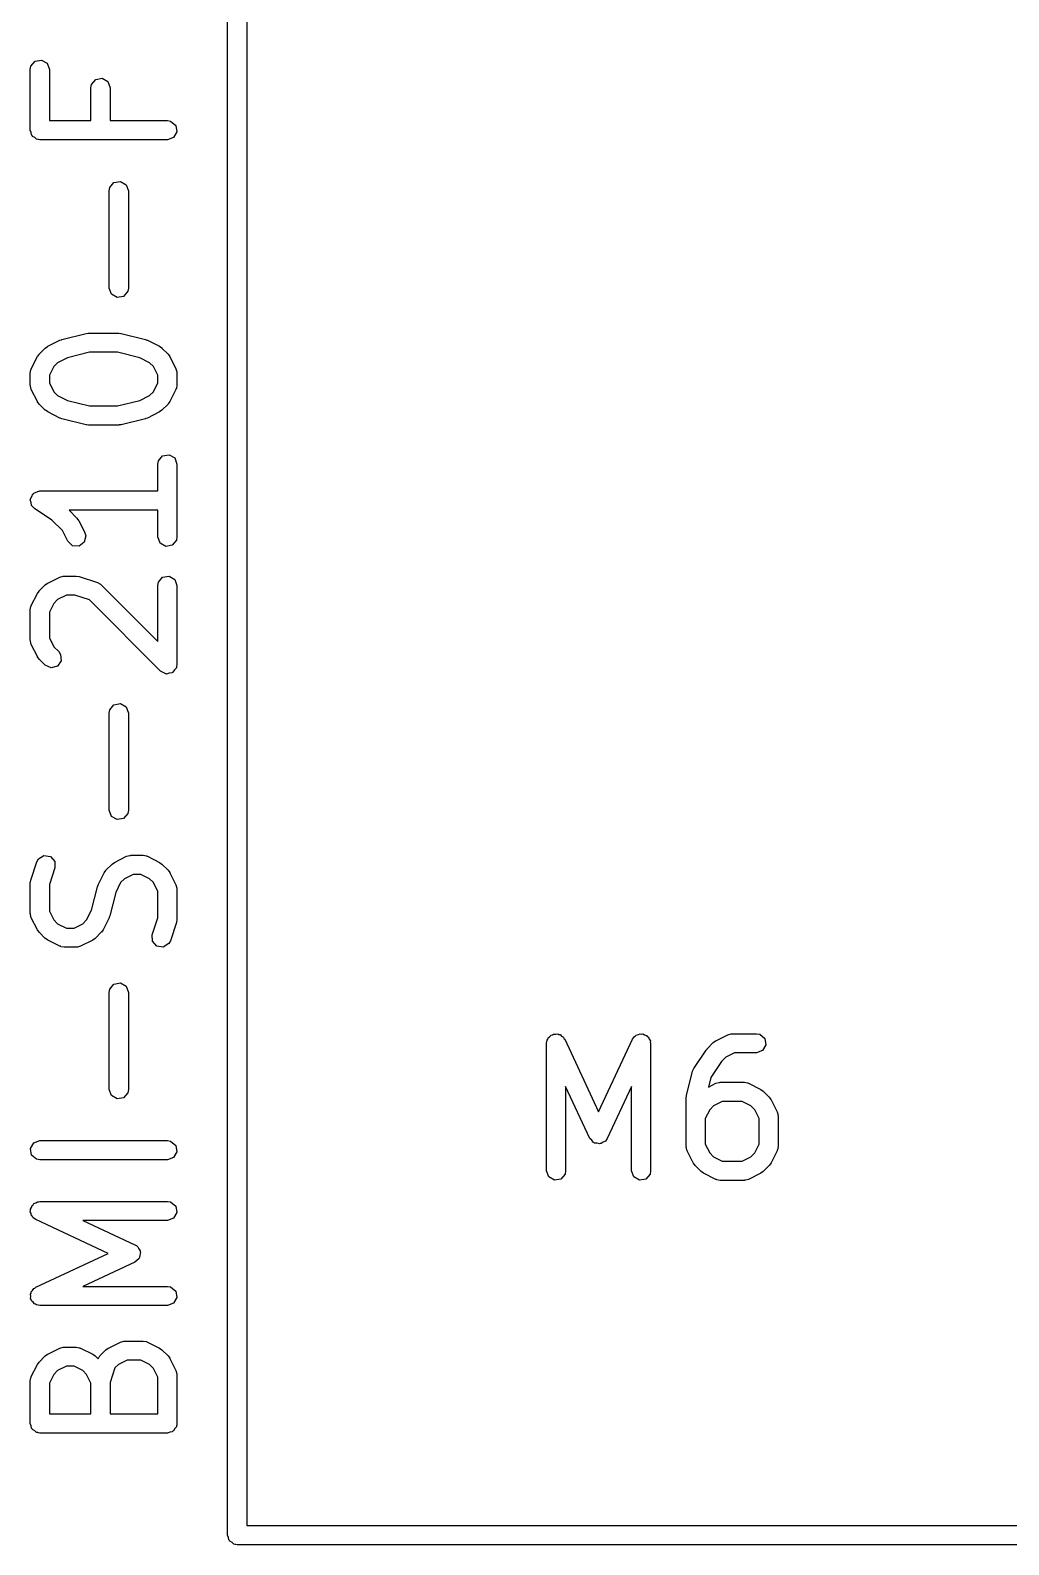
# Model space of a CAD drawing. Extents: x 1.92 to 3.29, y 0.28 to 3.35.
# Drawn here: x 1.9237 to 2.2258, y 0.2779 to 0.7455 of the extents above; entities that cross this region are included whole.
import ezdxf

# ---------------------------------------------------------------- set-up
doc = ezdxf.new("R2010")
doc.units = 0
doc.header["$MEASUREMENT"] = 0
doc.layers.add('BLACK', color=7, linetype='CONTINUOUS')

msp = doc.modelspace()

# ---------------------------------------------------------------- linework, layer by layer
at = {"layer": 'BLACK', "linetype": 'CONTINUOUS'}
for p, q in [((1.98465, 0.280866), (1.98465, 2.01315)), ((1.99055, 2.0102), (1.99055, 0.283819)), ((1.92372, 0.733431), (1.92389, 0.734441)), ((1.92389, 0.734441), (1.92519, 0.735988)), ((1.92519, 0.735988), (1.92718, 0.736339)), ((1.92718, 0.736339), (1.92893, 0.735329)), ((1.92893, 0.735329), (1.92962, 0.733431)), ((1.92372, 0.714683), (1.92372, 0.733431)), ((1.92962, 0.733431), (1.92962, 0.717636)), ((1.94264, 0.728816), (1.94394, 0.730364)), ((1.94394, 0.730364), (1.94593, 0.730714)), ((1.94593, 0.730714), (1.94768, 0.729704)), ((1.94768, 0.729704), (1.94837, 0.727806)), ((1.94246, 0.727806), (1.94264, 0.728816)), ((1.94246, 0.717636), (1.94246, 0.727806)), ((1.94837, 0.727806), (1.94837, 0.717636)), ((1.92962, 0.717636), (1.94246, 0.717636)), ((1.94837, 0.717636), (1.96604, 0.717636)), ((1.96604, 0.717636), (1.96705, 0.717458)), ((1.96705, 0.717458), (1.9686, 0.71616)), ((1.9686, 0.71616), (1.96895, 0.71417)), ((1.92398, 0.713962), (1.92372, 0.714683)), ((1.92411, 0.713207), (1.92398, 0.713962)), ((1.92432, 0.713036), (1.92411, 0.713207)), ((1.92441, 0.712785), (1.92432, 0.713036)), ((1.92507, 0.712402), (1.92441, 0.712785)), ((1.92566, 0.711908), (1.92507, 0.712402)), ((1.92604, 0.711841), (1.92566, 0.711908)), ((1.92616, 0.711775), (1.92604, 0.711841)), ((1.92628, 0.711798), (1.92616, 0.711775)), ((1.92667, 0.71173), (1.92628, 0.711798)), ((1.96604, 0.71173), (1.92667, 0.71173)), ((1.96794, 0.712421), (1.96604, 0.71173)), ((1.96895, 0.71417), (1.96794, 0.712421)), ((1.94809, 0.695935), (1.94827, 0.696945)), ((1.94827, 0.696945), (1.94956, 0.698493)), ((1.94956, 0.698493), (1.95155, 0.698843)), ((1.95155, 0.698843), (1.9533, 0.697833)), ((1.9533, 0.697833), (1.95399, 0.695935)), ((1.94809, 0.665939), (1.94809, 0.695935)), ((1.95399, 0.695935), (1.95399, 0.665939)), ((1.94878, 0.664041), (1.94809, 0.665939)), ((1.95053, 0.663031), (1.94878, 0.664041)), ((1.95382, 0.664929), (1.95252, 0.663382)), ((1.95399, 0.665939), (1.95382, 0.664929)), ((1.95252, 0.663382), (1.95053, 0.663031)), ((1.93334, 0.649978), (1.93345, 0.650056)), ((1.93345, 0.650056), (1.94095, 0.651931)), ((1.94095, 0.651931), (1.94154, 0.651972)), ((1.94154, 0.651972), (1.94167, 0.652019)), ((1.94167, 0.652019), (1.95104, 0.652019)), ((1.95104, 0.652019), (1.95162, 0.651917)), ((1.95162, 0.651917), (1.95176, 0.651931)), ((1.95176, 0.651931), (1.95926, 0.650056)), ((1.95926, 0.650056), (1.95972, 0.649849)), ((1.9259, 0.644763), (1.92643, 0.645472)), ((1.92643, 0.645472), (1.92646, 0.64553)), ((1.92646, 0.64553), (1.92833, 0.647405)), ((1.92833, 0.647405), (1.92905, 0.647911)), ((1.92905, 0.647911), (1.9291, 0.647958)), ((1.9291, 0.647958), (1.93285, 0.649833)), ((1.93285, 0.649833), (1.93334, 0.649978)), ((1.94203, 0.646114), (1.9352, 0.644406)), ((1.95068, 0.646114), (1.94203, 0.646114)), ((1.95751, 0.644406), (1.95068, 0.646114)), ((1.95972, 0.649849), (1.95986, 0.649833)), ((1.95986, 0.649833), (1.96361, 0.647958)), ((1.96361, 0.647958), (1.96432, 0.647432)), ((1.96432, 0.647432), (1.96438, 0.647405)), ((1.96438, 0.647405), (1.96625, 0.64553)), ((1.96625, 0.64553), (1.96676, 0.644807)), ((1.92372, 0.639693), (1.92389, 0.640702)), ((1.92389, 0.640702), (1.92401, 0.640838)), ((1.92401, 0.640838), (1.92403, 0.641013)), ((1.92403, 0.641013), (1.9259, 0.644763)), ((1.93097, 0.641693), (1.92962, 0.638995)), ((1.93217, 0.64289), (1.93097, 0.641693)), ((1.9352, 0.644406), (1.93217, 0.64289)), ((1.96054, 0.64289), (1.95751, 0.644406)), ((1.96174, 0.641693), (1.96054, 0.64289)), ((1.96309, 0.638995), (1.96174, 0.641693)), ((1.96676, 0.644807), (1.9668, 0.644763)), ((1.9668, 0.644763), (1.96868, 0.641013)), ((1.96868, 0.641013), (1.96897, 0.64003)), ((1.92372, 0.635943), (1.92372, 0.639693)), ((1.92962, 0.638995), (1.92962, 0.63664)), ((1.92962, 0.63664), (1.93097, 0.633943)), ((1.96174, 0.633943), (1.96309, 0.63664)), ((1.96309, 0.63664), (1.96309, 0.638995)), ((1.96897, 0.64003), (1.96893, 0.639858)), ((1.96893, 0.639858), (1.96899, 0.639693)), ((1.96899, 0.639693), (1.96899, 0.635943)), ((1.92378, 0.635777), (1.92372, 0.635943)), ((1.92374, 0.635605), (1.92378, 0.635777)), ((1.92403, 0.634622), (1.92374, 0.635605)), ((1.9259, 0.630873), (1.92403, 0.634622)), ((1.93097, 0.633943), (1.93217, 0.632745)), ((1.93217, 0.632745), (1.9352, 0.63123)), ((1.95751, 0.63123), (1.96054, 0.632745)), ((1.96054, 0.632745), (1.96174, 0.633943)), ((1.96868, 0.634622), (1.9668, 0.630873)), ((1.9687, 0.634798), (1.96868, 0.634622)), ((1.96881, 0.634933), (1.9687, 0.634798)), ((1.96899, 0.635943), (1.96881, 0.634933)), ((1.92595, 0.630829), (1.9259, 0.630873)), ((1.92646, 0.630106), (1.92595, 0.630829)), ((1.92833, 0.628231), (1.92646, 0.630106)), ((1.92839, 0.628204), (1.92833, 0.628231)), ((1.9291, 0.627678), (1.92839, 0.628204)), ((1.93285, 0.625803), (1.9291, 0.627678)), ((1.9352, 0.63123), (1.94203, 0.629522)), ((1.94203, 0.629522), (1.95068, 0.629522)), ((1.95068, 0.629522), (1.95751, 0.63123)), ((1.96361, 0.627678), (1.95986, 0.625803)), ((1.96365, 0.627724), (1.96361, 0.627678)), ((1.96438, 0.628231), (1.96365, 0.627724)), ((1.96625, 0.630106), (1.96438, 0.628231)), ((1.96628, 0.630164), (1.96625, 0.630106)), ((1.9668, 0.630873), (1.96628, 0.630164)), ((1.93299, 0.625787), (1.93285, 0.625803)), ((1.93345, 0.625579), (1.93299, 0.625787)), ((1.94095, 0.623705), (1.93345, 0.625579)), ((1.94109, 0.623719), (1.94095, 0.623705)), ((1.94167, 0.623616), (1.94109, 0.623719)), ((1.95104, 0.623616), (1.94167, 0.623616)), ((1.95117, 0.623663), (1.95104, 0.623616)), ((1.95176, 0.623705), (1.95117, 0.623663)), ((1.95926, 0.625579), (1.95176, 0.623705)), ((1.95937, 0.625658), (1.95926, 0.625579)), ((1.95986, 0.625803), (1.95937, 0.625658)), ((1.96309, 0.611571), (1.96326, 0.612581)), ((1.96326, 0.612581), (1.96456, 0.614128)), ((1.96456, 0.614128), (1.96655, 0.614479)), ((1.96655, 0.614479), (1.9683, 0.613469)), ((1.9683, 0.613469), (1.96899, 0.611571)), ((1.96309, 0.603275), (1.96309, 0.611571)), ((1.96899, 0.611571), (1.96899, 0.589074)), ((1.92558, 0.602877), (1.92634, 0.603257)), ((1.92634, 0.603257), (1.92651, 0.603217)), ((1.92651, 0.603217), (1.92667, 0.603275)), ((1.92667, 0.603275), (1.96309, 0.603275)), ((1.92372, 0.600512), (1.92379, 0.600668)), ((1.92396, 0.59969), (1.92372, 0.600512)), ((1.92376, 0.600835), (1.92419, 0.601577)), ((1.92379, 0.600668), (1.92376, 0.600835)), ((1.92411, 0.598846), (1.92396, 0.59969)), ((1.92424, 0.598737), (1.92411, 0.598846)), ((1.92419, 0.601577), (1.92453, 0.602362)), ((1.92429, 0.598574), (1.92424, 0.598737)), ((1.92503, 0.597866), (1.92429, 0.598574)), ((1.92453, 0.602362), (1.92469, 0.602437)), ((1.92469, 0.602437), (1.92477, 0.602584)), ((1.92477, 0.602584), (1.92558, 0.602877)), ((1.93041, 0.594278), (1.92503, 0.597866)), ((1.93362, 0.591074), (1.93041, 0.594278)), ((1.96309, 0.59737), (1.93567, 0.59737)), ((1.93567, 0.59737), (1.93813, 0.594911)), ((1.93813, 0.594911), (1.93864, 0.594188)), ((1.93864, 0.594188), (1.93868, 0.594144)), ((1.93868, 0.594144), (1.94056, 0.590394)), ((1.96309, 0.589074), (1.96309, 0.59737)), ((1.93528, 0.587753), (1.93362, 0.591074)), ((1.94085, 0.589411), (1.94038, 0.587447)), ((1.94056, 0.590394), (1.94085, 0.589411)), ((1.93674, 0.586365), (1.93528, 0.587753)), ((1.93876, 0.586244), (1.93674, 0.586365)), ((1.94038, 0.587447), (1.93876, 0.586244)), ((1.96378, 0.587176), (1.96309, 0.589074)), ((1.96553, 0.586166), (1.96378, 0.587176)), ((1.96751, 0.586517), (1.96553, 0.586166)), ((1.96881, 0.588064), (1.96751, 0.586517)), ((1.96899, 0.589074), (1.96881, 0.588064)), ((1.9291, 0.574842), (1.93285, 0.576717)), ((1.93285, 0.576717), (1.93383, 0.577009)), ((1.93383, 0.577009), (1.934, 0.576968)), ((1.934, 0.576968), (1.93417, 0.577028)), ((1.93417, 0.577028), (1.93792, 0.577028)), ((1.93792, 0.577028), (1.93879, 0.576875)), ((1.93879, 0.576875), (1.93885, 0.576877)), ((1.93885, 0.576877), (1.94448, 0.575002)), ((1.96326, 0.575086), (1.96456, 0.576633)), ((1.96456, 0.576633), (1.96655, 0.576984)), ((1.96655, 0.576984), (1.9683, 0.575974)), ((1.9683, 0.575974), (1.96899, 0.574076)), ((1.92403, 0.567897), (1.9259, 0.571647)), ((1.9259, 0.571647), (1.92643, 0.572356)), ((1.92643, 0.572356), (1.92646, 0.572414)), ((1.92646, 0.572414), (1.92833, 0.574289)), ((1.92833, 0.574289), (1.92905, 0.574795)), ((1.92905, 0.574795), (1.9291, 0.574842)), ((1.93486, 0.571123), (1.93217, 0.569774)), ((1.93744, 0.571123), (1.93486, 0.571123)), ((1.94195, 0.56962), (1.93744, 0.571123)), ((1.94448, 0.575002), (1.94538, 0.574514)), ((1.94538, 0.574514), (1.94547, 0.574363)), ((1.94547, 0.574363), (1.94563, 0.574289)), ((1.94563, 0.574289), (1.96309, 0.556832)), ((1.96309, 0.574076), (1.96326, 0.575086)), ((1.96309, 0.556832), (1.96309, 0.574076)), ((1.96899, 0.574076), (1.96899, 0.549704)), ((1.92372, 0.566577), (1.92389, 0.567587)), ((1.92372, 0.557203), (1.92372, 0.566577)), ((1.92389, 0.567587), (1.92401, 0.567722)), ((1.92401, 0.567722), (1.92403, 0.567897)), ((1.93097, 0.568577), (1.92962, 0.56588)), ((1.92962, 0.56588), (1.92962, 0.5579)), ((1.93217, 0.569774), (1.93097, 0.568577)), ((1.96395, 0.547616), (1.94195, 0.56962)), ((1.92378, 0.557037), (1.92372, 0.557203)), ((1.92374, 0.556865), (1.92378, 0.557037)), ((1.92403, 0.555882), (1.92374, 0.556865)), ((1.92962, 0.5579), (1.93097, 0.555202)), ((1.9259, 0.552133), (1.92403, 0.555882)), ((1.92595, 0.552088), (1.9259, 0.552133)), ((1.92646, 0.551365), (1.92595, 0.552088)), ((1.93097, 0.555202), (1.93251, 0.553666)), ((1.93251, 0.553666), (1.93309, 0.552826)), ((1.93309, 0.552826), (1.93327, 0.550814)), ((1.92833, 0.549491), (1.92646, 0.551365)), ((1.93016, 0.548637), (1.92833, 0.549491)), ((1.93211, 0.54916), (1.93016, 0.548637)), ((1.93327, 0.550814), (1.93211, 0.54916)), ((1.96476, 0.54724), (1.96395, 0.547616)), ((1.96553, 0.546796), (1.96476, 0.54724)), ((1.96751, 0.547147), (1.96664, 0.546992)), ((1.9676, 0.54725), (1.96751, 0.547147)), ((1.96773, 0.547285), (1.9676, 0.54725)), ((1.96824, 0.548013), (1.96773, 0.547285)), ((1.96881, 0.548694), (1.96824, 0.548013)), ((1.96885, 0.548874), (1.96881, 0.548694)), ((1.96889, 0.54894), (1.96885, 0.548874)), ((1.96899, 0.549704), (1.96888, 0.549069)), ((1.96888, 0.549069), (1.96889, 0.54894)), ((1.96566, 0.546819), (1.96553, 0.546796)), ((1.96578, 0.546762), (1.96566, 0.546819)), ((1.96664, 0.546992), (1.96578, 0.546762)), ((1.94809, 0.534706), (1.94827, 0.535716)), ((1.94809, 0.504709), (1.94809, 0.534706)), ((1.94827, 0.535716), (1.94956, 0.537263)), ((1.94956, 0.537263), (1.95155, 0.537614)), ((1.95155, 0.537614), (1.9533, 0.536604)), ((1.9533, 0.536604), (1.95399, 0.534706)), ((1.95399, 0.534706), (1.95399, 0.504709)), ((1.94878, 0.502811), (1.94809, 0.504709)), ((1.95053, 0.501801), (1.94878, 0.502811)), ((1.95252, 0.502152), (1.95053, 0.501801)), ((1.95382, 0.503699), (1.95252, 0.502152)), ((1.95399, 0.504709), (1.95382, 0.503699)), ((1.92387, 0.483146), (1.92574, 0.48877)), ((1.92574, 0.48877), (1.92623, 0.489672)), ((1.92623, 0.489672), (1.92795, 0.490729)), ((1.92795, 0.490729), (1.92995, 0.490433)), ((1.93134, 0.486903), (1.92962, 0.481733)), ((1.92995, 0.490433), (1.93129, 0.488922)), ((1.93129, 0.488922), (1.93134, 0.486903)), ((1.94708, 0.486175), (1.94895, 0.48805)), ((1.94895, 0.48805), (1.94968, 0.488556)), ((1.94968, 0.488556), (1.94972, 0.488603)), ((1.94972, 0.488603), (1.95347, 0.490478)), ((1.95347, 0.490478), (1.95445, 0.49077)), ((1.95445, 0.49077), (1.95462, 0.490729)), ((1.95462, 0.490729), (1.95479, 0.490789)), ((1.95479, 0.490789), (1.95854, 0.490789)), ((1.95854, 0.490789), (1.95955, 0.490611)), ((1.95955, 0.490611), (1.95968, 0.490498)), ((1.95968, 0.490498), (1.95986, 0.490478)), ((1.95986, 0.490478), (1.96361, 0.488603)), ((1.96361, 0.488603), (1.96432, 0.488077)), ((1.96432, 0.488077), (1.96438, 0.48805)), ((1.96438, 0.48805), (1.96625, 0.486175)), ((1.92372, 0.482212), (1.92387, 0.483082)), ((1.92372, 0.472838), (1.92372, 0.482212)), ((1.92387, 0.483082), (1.92387, 0.483146)), ((1.92962, 0.481733), (1.92962, 0.473535)), ((1.94463, 0.481519), (1.94465, 0.481658)), ((1.94465, 0.481658), (1.94652, 0.485407)), ((1.94652, 0.485407), (1.94705, 0.486117)), ((1.94705, 0.486117), (1.94708, 0.486175)), ((1.95159, 0.482338), (1.95008, 0.479307)), ((1.95279, 0.483535), (1.95159, 0.482338)), ((1.95549, 0.484884), (1.95279, 0.483535)), ((1.95784, 0.484884), (1.95549, 0.484884)), ((1.96054, 0.483535), (1.95784, 0.484884)), ((1.96174, 0.482338), (1.96054, 0.483535)), ((1.96309, 0.47964), (1.96174, 0.482338)), ((1.96625, 0.486175), (1.96676, 0.485452)), ((1.96676, 0.485452), (1.9668, 0.485407)), ((1.9668, 0.485407), (1.96868, 0.481658)), ((1.96868, 0.481658), (1.96897, 0.480675)), ((1.94263, 0.473869), (1.94443, 0.481054)), ((1.94443, 0.481054), (1.94463, 0.481519)), ((1.95008, 0.479307), (1.94828, 0.472122)), ((1.96309, 0.471443), (1.96309, 0.47964)), ((1.96897, 0.480675), (1.96893, 0.480503)), ((1.96893, 0.480503), (1.96899, 0.480337)), ((1.96899, 0.480337), (1.96899, 0.470964)), ((1.92378, 0.472672), (1.92372, 0.472838)), ((1.92374, 0.472501), (1.92378, 0.472672)), ((1.92403, 0.471518), (1.92374, 0.472501)), ((1.92962, 0.473535), (1.93097, 0.470838)), ((1.94111, 0.470838), (1.94263, 0.473869)), ((1.9259, 0.467768), (1.92403, 0.471518)), ((1.92595, 0.467724), (1.9259, 0.467768)), ((1.92646, 0.467001), (1.92595, 0.467724)), ((1.93097, 0.470838), (1.93217, 0.469641)), ((1.93217, 0.469641), (1.93486, 0.468292)), ((1.93486, 0.468292), (1.93722, 0.468292)), ((1.93722, 0.468292), (1.93992, 0.469641)), ((1.93992, 0.469641), (1.94111, 0.470838)), ((1.94618, 0.467768), (1.94566, 0.467059)), ((1.94806, 0.471518), (1.94618, 0.467768)), ((1.94807, 0.471657), (1.94806, 0.471518)), ((1.94828, 0.472122), (1.94807, 0.471657)), ((1.96136, 0.466273), (1.96309, 0.471443)), ((1.96884, 0.47003), (1.96697, 0.464406)), ((1.96899, 0.470964), (1.96884, 0.470094)), ((1.96884, 0.470094), (1.96884, 0.47003)), ((1.92833, 0.465126), (1.92646, 0.467001)), ((1.92839, 0.465099), (1.92833, 0.465126)), ((1.9291, 0.464573), (1.92839, 0.465099)), ((1.93285, 0.462698), (1.9291, 0.464573)), ((1.94299, 0.464573), (1.93924, 0.462698)), ((1.94303, 0.46462), (1.94299, 0.464573)), ((1.94375, 0.465126), (1.94303, 0.46462)), ((1.94563, 0.467001), (1.94375, 0.465126)), ((1.94566, 0.467059), (1.94563, 0.467001)), ((1.96142, 0.464254), (1.96136, 0.466273)), ((1.96276, 0.462743), (1.96142, 0.464254)), ((1.96648, 0.463504), (1.96476, 0.462447)), ((1.96697, 0.464406), (1.96648, 0.463504)), ((1.93302, 0.462678), (1.93285, 0.462698)), ((1.93316, 0.462565), (1.93302, 0.462678)), ((1.93417, 0.462387), (1.93316, 0.462565)), ((1.93792, 0.462387), (1.93417, 0.462387)), ((1.93808, 0.462447), (1.93792, 0.462387)), ((1.93825, 0.462406), (1.93808, 0.462447)), ((1.93924, 0.462698), (1.93825, 0.462406)), ((1.96476, 0.462447), (1.96276, 0.462743)), ((1.94809, 0.448466), (1.94827, 0.449476)), ((1.94827, 0.449476), (1.94956, 0.451024)), ((1.94956, 0.451024), (1.95155, 0.451374)), ((1.95155, 0.451374), (1.9533, 0.450364)), ((1.9533, 0.450364), (1.95399, 0.448466)), ((1.94809, 0.41847), (1.94809, 0.448466)), ((1.95399, 0.448466), (1.95399, 0.41847)), ((2.08415, 0.434804), (2.08457, 0.435298)), ((2.08457, 0.435298), (2.08495, 0.435367)), ((2.08495, 0.435367), (2.08528, 0.435593)), ((2.08528, 0.435593), (2.08592, 0.435537)), ((2.08592, 0.435537), (2.08656, 0.435649)), ((2.08656, 0.435649), (2.0869, 0.435452)), ((2.0869, 0.435452), (2.08729, 0.435417)), ((2.08729, 0.435417), (2.08775, 0.434961)), ((2.08775, 0.434961), (2.0883, 0.434639)), ((2.1102, 0.434829), (2.11056, 0.434996)), ((2.11056, 0.434996), (2.11081, 0.435298)), ((2.11081, 0.435298), (2.11145, 0.43541)), ((2.11145, 0.43541), (2.11203, 0.435683)), ((2.11203, 0.435683), (2.11241, 0.43558)), ((2.11241, 0.43558), (2.1128, 0.435649)), ((2.1128, 0.435649), (2.11336, 0.435326)), ((2.11336, 0.435326), (2.11398, 0.435159)), ((2.11398, 0.435159), (2.11421, 0.434836)), ((2.13534, 0.433507), (2.13909, 0.435382)), ((2.13909, 0.435382), (2.14007, 0.435674)), ((2.14007, 0.435674), (2.14024, 0.435633)), ((2.14024, 0.435633), (2.14041, 0.435694)), ((2.14041, 0.435694), (2.14791, 0.435694)), ((2.14791, 0.435694), (2.14892, 0.435516)), ((2.14892, 0.435516), (2.15047, 0.434217)), ((2.08309, 0.432741), (2.08327, 0.433751)), ((2.08309, 0.393371), (2.08309, 0.432741)), ((2.08327, 0.433751), (2.08352, 0.434053)), ((2.08352, 0.434053), (2.08362, 0.434434)), ((2.08362, 0.434434), (2.08415, 0.434804)), ((2.0883, 0.434639), (2.08844, 0.434268)), ((2.08844, 0.434268), (2.08872, 0.43399)), ((2.08872, 0.43399), (2.09917, 0.411602)), ((2.09917, 0.411602), (2.10961, 0.43399)), ((2.10961, 0.43399), (2.1102, 0.434829)), ((2.11421, 0.434836), (2.11455, 0.434639)), ((2.11455, 0.434639), (2.11477, 0.434033)), ((2.11477, 0.434033), (2.11514, 0.433504)), ((2.11514, 0.433504), (2.11511, 0.433111)), ((2.11511, 0.433111), (2.11524, 0.432741)), ((2.11524, 0.432741), (2.11524, 0.393371)), ((2.12858, 0.425005), (2.13233, 0.430629)), ((2.13233, 0.430629), (2.13264, 0.430955)), ((2.13264, 0.430955), (2.1327, 0.431079)), ((2.1327, 0.431079), (2.13457, 0.432954)), ((2.13457, 0.432954), (2.1353, 0.43346)), ((2.1353, 0.43346), (2.13534, 0.433507)), ((2.14981, 0.430479), (2.14791, 0.429788)), ((2.15082, 0.432228), (2.14981, 0.430479)), ((2.15047, 0.434217), (2.15082, 0.432228)), ((2.13708, 0.42711), (2.13378, 0.422155)), ((2.13841, 0.428439), (2.13708, 0.42711)), ((2.14111, 0.429788), (2.13841, 0.428439)), ((2.14791, 0.429788), (2.14111, 0.429788)), ((2.1263, 0.416584), (2.12817, 0.424083)), ((2.12817, 0.424083), (2.12858, 0.424988)), ((2.12858, 0.424988), (2.12858, 0.425005)), ((2.13378, 0.422155), (2.13305, 0.419238)), ((1.94878, 0.416572), (1.94809, 0.41847)), ((1.95053, 0.415562), (1.94878, 0.416572)), ((1.95382, 0.41746), (1.95252, 0.415913)), ((1.95399, 0.41847), (1.95382, 0.41746)), ((2.09649, 0.403371), (2.089, 0.419431)), ((2.089, 0.419431), (2.089, 0.393371)), ((2.10934, 0.419431), (2.10184, 0.403371)), ((2.10934, 0.393371), (2.10934, 0.419431)), ((2.12621, 0.415868), (2.12631, 0.416448)), ((2.12631, 0.416448), (2.1263, 0.416584)), ((2.13305, 0.419238), (2.13534, 0.420384)), ((2.13534, 0.420384), (2.13632, 0.420676)), ((2.13632, 0.420676), (2.1365, 0.420635)), ((2.1365, 0.420635), (2.13666, 0.420696)), ((2.13666, 0.420696), (2.14416, 0.420696)), ((2.14416, 0.420696), (2.14517, 0.420517)), ((2.14517, 0.420517), (2.14531, 0.420404)), ((2.14531, 0.420404), (2.14548, 0.420384)), ((2.14548, 0.420384), (2.14923, 0.418509)), ((2.14923, 0.418509), (2.14994, 0.417983)), ((2.14994, 0.417983), (2.15, 0.417956)), ((2.15, 0.417956), (2.15187, 0.416081)), ((1.95252, 0.415913), (1.95053, 0.415562)), ((2.12621, 0.40087), (2.12621, 0.415868)), ((2.13346, 0.412244), (2.13211, 0.409547)), ((2.13466, 0.413441), (2.13346, 0.412244)), ((2.13736, 0.41479), (2.13466, 0.413441)), ((2.14346, 0.41479), (2.13736, 0.41479)), ((2.14616, 0.413441), (2.14346, 0.41479)), ((2.14736, 0.412244), (2.14616, 0.413441)), ((2.14871, 0.409547), (2.14736, 0.412244)), ((2.15187, 0.416081), (2.15238, 0.415358)), ((2.15238, 0.415358), (2.15243, 0.415314)), ((2.15243, 0.415314), (2.1543, 0.411564)), ((2.1543, 0.411564), (2.15459, 0.410581)), ((2.13211, 0.409547), (2.13211, 0.401567)), ((2.14871, 0.401567), (2.14871, 0.409547)), ((2.15459, 0.410581), (2.15455, 0.41041)), ((2.15455, 0.41041), (2.15461, 0.410244)), ((2.15461, 0.410244), (2.15461, 0.40087)), ((1.92477, 0.401984), (1.92667, 0.402675)), ((1.92667, 0.402675), (1.96604, 0.402675)), ((1.96604, 0.402675), (1.96705, 0.402497)), ((1.96705, 0.402497), (1.9686, 0.401199)), ((2.09703, 0.402829), (2.09649, 0.403371)), ((2.09747, 0.402201), (2.09703, 0.402829)), ((2.09773, 0.402132), (2.09747, 0.402201)), ((2.10056, 0.402207), (2.09993, 0.401767)), ((2.10125, 0.402531), (2.10056, 0.402207)), ((2.10148, 0.402851), (2.10125, 0.402531)), ((2.10158, 0.402926), (2.10148, 0.402851)), ((2.10162, 0.403053), (2.10158, 0.402926)), ((2.10184, 0.403371), (2.10162, 0.403053)), ((1.92376, 0.400235), (1.92477, 0.401984)), ((1.92411, 0.398246), (1.92376, 0.400235)), ((1.92566, 0.396948), (1.92411, 0.398246)), ((1.96895, 0.39921), (1.96794, 0.397461)), ((1.9686, 0.401199), (1.96895, 0.39921)), ((2.09792, 0.401943), (2.09773, 0.402132)), ((2.09868, 0.401876), (2.09792, 0.401943)), ((2.09942, 0.401678), (2.09868, 0.401876)), ((2.09966, 0.401791), (2.09942, 0.401678)), ((2.09993, 0.401767), (2.09966, 0.401791)), ((2.12627, 0.400704), (2.12621, 0.40087)), ((2.12623, 0.400532), (2.12627, 0.400704)), ((2.12652, 0.399549), (2.12623, 0.400532)), ((2.1284, 0.3958), (2.12652, 0.399549)), ((2.13211, 0.401567), (2.13346, 0.398869)), ((2.13346, 0.398869), (2.13466, 0.397672)), ((2.13466, 0.397672), (2.13736, 0.396324)), ((2.14346, 0.396324), (2.14616, 0.397672)), ((2.14616, 0.397672), (2.14736, 0.398869)), ((2.14736, 0.398869), (2.14871, 0.401567)), ((2.1543, 0.399549), (2.15243, 0.3958)), ((2.15432, 0.399725), (2.1543, 0.399549)), ((2.15443, 0.39986), (2.15432, 0.399725)), ((2.15461, 0.40087), (2.15443, 0.39986)), ((1.92667, 0.39677), (1.92566, 0.396948)), ((1.96604, 0.39677), (1.92667, 0.39677)), ((1.96794, 0.397461), (1.96604, 0.39677)), ((2.08378, 0.391473), (2.08309, 0.393371)), ((2.089, 0.393371), (2.08882, 0.392361)), ((2.11003, 0.391473), (2.10934, 0.393371)), ((2.11524, 0.393371), (2.11506, 0.392361)), ((2.12844, 0.395756), (2.1284, 0.3958)), ((2.12895, 0.395032), (2.12844, 0.395756)), ((2.13082, 0.393158), (2.12895, 0.395032)), ((2.13088, 0.39313), (2.13082, 0.393158)), ((2.13159, 0.392605), (2.13088, 0.39313)), ((2.13736, 0.396324), (2.14346, 0.396324)), ((2.15, 0.393158), (2.14927, 0.392651)), ((2.15187, 0.395032), (2.15, 0.393158)), ((2.1519, 0.395091), (2.15187, 0.395032)), ((2.15243, 0.3958), (2.1519, 0.395091)), ((2.08553, 0.390463), (2.08378, 0.391473)), ((2.08752, 0.390814), (2.08553, 0.390463)), ((2.08882, 0.392361), (2.08752, 0.390814)), ((2.11178, 0.390463), (2.11003, 0.391473)), ((2.11377, 0.390814), (2.11178, 0.390463)), ((2.11506, 0.392361), (2.11377, 0.390814)), ((2.13534, 0.39073), (2.13159, 0.392605)), ((2.13552, 0.39071), (2.13534, 0.39073)), ((2.13565, 0.390596), (2.13552, 0.39071)), ((2.13666, 0.390418), (2.13565, 0.390596)), ((2.14416, 0.390418), (2.13666, 0.390418)), ((2.14433, 0.390478), (2.14416, 0.390418)), ((2.1445, 0.390437), (2.14433, 0.390478)), ((2.14548, 0.39073), (2.1445, 0.390437)), ((2.14923, 0.392605), (2.14548, 0.39073)), ((2.14927, 0.392651), (2.14923, 0.392605)), ((1.92477, 0.383237), (1.92538, 0.383457)), ((1.92538, 0.383457), (1.92591, 0.383827)), ((1.92591, 0.383827), (1.9263, 0.383793)), ((1.9263, 0.383793), (1.92667, 0.383928)), ((1.92667, 0.383928), (1.96604, 0.383928)), ((1.96604, 0.383928), (1.96705, 0.38375)), ((1.96705, 0.38375), (1.9686, 0.382451)), ((1.92373, 0.380718), (1.92383, 0.381099)), ((1.924, 0.380134), (1.92373, 0.380718)), ((1.92376, 0.381488), (1.92408, 0.382046)), ((1.92383, 0.381099), (1.92376, 0.381488)), ((1.92411, 0.379498), (1.924, 0.380134)), ((1.92408, 0.382046), (1.92425, 0.382669)), ((1.92441, 0.379245), (1.92411, 0.379498)), ((1.92425, 0.382669), (1.92457, 0.382895)), ((1.92458, 0.378888), (1.92441, 0.379245)), ((1.92457, 0.382895), (1.92477, 0.383237)), ((1.92542, 0.378299), (1.92458, 0.378888)), ((1.96895, 0.380462), (1.96794, 0.378713)), ((1.9686, 0.382451), (1.96895, 0.380462)), ((1.94781, 0.367851), (1.92542, 0.378299)), ((1.96604, 0.378022), (1.93998, 0.378022)), ((1.93998, 0.378022), (1.95604, 0.370527)), ((1.96794, 0.378713), (1.96604, 0.378022)), ((1.95604, 0.370527), (1.95636, 0.370305)), ((1.95636, 0.370305), (1.95648, 0.370271)), ((1.95648, 0.370271), (1.95656, 0.370163)), ((1.95656, 0.370163), (1.95688, 0.369939)), ((1.95688, 0.369939), (1.9572, 0.369244)), ((1.92542, 0.357404), (1.94781, 0.367851)), ((1.95604, 0.365176), (1.93998, 0.357681)), ((1.95658, 0.365718), (1.95604, 0.365176)), ((1.95721, 0.366157), (1.95658, 0.365718)), ((1.9572, 0.369244), (1.95764, 0.368617)), ((1.95728, 0.366415), (1.95721, 0.366157)), ((1.95747, 0.366604), (1.95728, 0.366415)), ((1.95753, 0.367368), (1.95747, 0.366604)), ((1.95773, 0.368108), (1.95753, 0.367368)), ((1.95764, 0.368617), (1.95762, 0.36835)), ((1.95762, 0.36835), (1.95773, 0.368108)), ((1.92376, 0.355241), (1.92396, 0.355582)), ((1.92396, 0.355582), (1.92399, 0.355975)), ((1.92399, 0.355975), (1.92445, 0.356431)), ((1.92445, 0.356431), (1.92477, 0.35699)), ((1.92477, 0.35699), (1.92514, 0.357125)), ((1.92514, 0.357125), (1.92542, 0.357404)), ((1.93998, 0.357681), (1.96604, 0.357681)), ((1.96604, 0.357681), (1.96705, 0.357503)), ((1.96705, 0.357503), (1.9686, 0.356205)), ((1.9686, 0.356205), (1.96895, 0.354215)), ((1.92387, 0.354606), (1.92376, 0.355241)), ((1.92382, 0.353963), (1.92387, 0.354606)), ((1.92404, 0.35364), (1.92382, 0.353963)), ((1.92411, 0.353252), (1.92404, 0.35364)), ((1.92461, 0.352837), (1.92411, 0.353252)), ((1.92498, 0.352309), (1.92461, 0.352837)), ((1.92536, 0.352207), (1.92498, 0.352309)), ((1.92566, 0.351953), (1.92536, 0.352207)), ((1.92667, 0.351775), (1.92566, 0.351953)), ((1.96604, 0.351775), (1.92667, 0.351775)), ((1.96794, 0.352466), (1.96604, 0.351775)), ((1.96895, 0.354215), (1.96794, 0.352466)), ((1.92833, 0.336194), (1.92905, 0.3367)), ((1.92905, 0.3367), (1.9291, 0.336747)), ((1.9291, 0.336747), (1.93285, 0.338621)), ((1.93285, 0.338621), (1.93383, 0.338914)), ((1.93383, 0.338914), (1.934, 0.338873)), ((1.934, 0.338873), (1.93417, 0.338933)), ((1.93417, 0.338933), (1.93792, 0.338933)), ((1.93792, 0.338933), (1.93893, 0.338755)), ((1.93893, 0.338755), (1.93906, 0.338642)), ((1.93906, 0.338642), (1.93924, 0.338621)), ((1.93924, 0.338621), (1.94299, 0.336747)), ((1.94299, 0.336747), (1.9437, 0.336221)), ((1.9452, 0.336194), (1.94708, 0.338068)), ((1.94708, 0.338068), (1.9478, 0.338575)), ((1.9478, 0.338575), (1.94785, 0.338621)), ((1.94785, 0.338621), (1.95159, 0.340496)), ((1.95159, 0.340496), (1.95258, 0.340789)), ((1.95258, 0.340789), (1.95275, 0.340748)), ((1.95275, 0.340748), (1.95292, 0.340808)), ((1.95292, 0.340808), (1.95854, 0.340808)), ((1.95854, 0.340808), (1.95955, 0.34063)), ((1.95955, 0.34063), (1.95968, 0.340516)), ((1.95968, 0.340516), (1.95986, 0.340496)), ((1.95986, 0.340496), (1.96361, 0.338621)), ((1.96361, 0.338621), (1.96432, 0.338096)), ((1.96432, 0.338096), (1.96438, 0.338068)), ((1.96438, 0.338068), (1.96625, 0.336194)), ((1.92403, 0.329802), (1.9259, 0.333551)), ((1.9259, 0.333551), (1.92643, 0.334261)), ((1.92643, 0.334261), (1.92646, 0.334319)), ((1.92646, 0.334319), (1.92833, 0.336194)), ((1.93486, 0.333028), (1.93217, 0.331679)), ((1.93722, 0.333028), (1.93486, 0.333028)), ((1.93992, 0.331679), (1.93722, 0.333028)), ((1.9437, 0.336221), (1.94375, 0.336194)), ((1.94375, 0.336194), (1.94464, 0.335311)), ((1.94464, 0.335311), (1.94498, 0.335941)), ((1.94498, 0.335941), (1.94513, 0.336034)), ((1.94513, 0.336034), (1.9452, 0.336194)), ((1.94987, 0.332511), (1.94837, 0.328002)), ((1.95091, 0.333554), (1.94987, 0.332511)), ((1.95361, 0.334902), (1.95091, 0.333554)), ((1.95784, 0.334902), (1.95361, 0.334902)), ((1.96054, 0.333554), (1.95784, 0.334902)), ((1.96174, 0.332357), (1.96054, 0.333554)), ((1.96309, 0.329659), (1.96174, 0.332357)), ((1.96625, 0.336194), (1.96676, 0.335471)), ((1.96676, 0.335471), (1.9668, 0.335426)), ((1.9668, 0.335426), (1.96868, 0.331677)), ((1.92372, 0.328481), (1.92389, 0.329491)), ((1.92372, 0.315358), (1.92372, 0.328481)), ((1.92389, 0.329491), (1.92401, 0.329627)), ((1.92401, 0.329627), (1.92403, 0.329802)), ((1.93097, 0.330482), (1.92962, 0.327784)), ((1.92962, 0.327784), (1.92962, 0.318311)), ((1.93217, 0.331679), (1.93097, 0.330482)), ((1.94111, 0.330482), (1.93992, 0.331679)), ((1.94246, 0.327784), (1.94111, 0.330482)), ((1.94246, 0.318311), (1.94246, 0.327784)), ((1.94837, 0.328002), (1.94837, 0.318311)), ((1.96309, 0.318311), (1.96309, 0.329659)), ((1.96868, 0.331677), (1.96897, 0.330694)), ((1.96897, 0.330694), (1.96893, 0.330522)), ((1.96893, 0.330522), (1.96899, 0.330356)), ((1.96899, 0.330356), (1.96899, 0.315358)), ((1.92962, 0.318311), (1.94246, 0.318311)), ((1.94837, 0.318311), (1.96309, 0.318311)), ((1.92398, 0.314637), (1.92372, 0.315358)), ((1.92411, 0.313882), (1.92398, 0.314637)), ((1.92432, 0.31371), (1.92411, 0.313882)), ((1.92441, 0.31346), (1.92432, 0.31371)), ((1.92507, 0.313077), (1.92441, 0.31346)), ((1.96832, 0.31376), (1.96794, 0.313096)), ((1.96881, 0.314348), (1.96832, 0.31376)), ((1.96888, 0.314732), (1.96881, 0.314348)), ((1.96895, 0.314845), (1.96888, 0.314732)), ((1.96899, 0.315358), (1.96892, 0.314975)), ((1.96892, 0.314975), (1.96895, 0.314845)), ((1.92566, 0.312583), (1.92507, 0.313077)), ((1.92604, 0.312516), (1.92566, 0.312583)), ((1.92616, 0.31245), (1.92604, 0.312516)), ((1.92628, 0.312473), (1.92616, 0.31245)), ((1.92667, 0.312405), (1.92628, 0.312473)), ((1.96604, 0.312405), (1.92667, 0.312405)), ((1.96676, 0.312668), (1.96604, 0.312405)), ((1.96751, 0.312801), (1.96676, 0.312668)), ((1.96769, 0.313005), (1.96751, 0.312801)), ((1.96794, 0.313096), (1.96769, 0.313005)), ((1.98491, 0.280145), (1.98465, 0.280866)), ((1.99055, 0.283819), (3.18543, 0.283819)), ((1.98504, 0.27939), (1.98491, 0.280145)), ((1.98525, 0.279219), (1.98504, 0.27939)), ((1.98534, 0.278968), (1.98525, 0.279219)), ((1.986, 0.278585), (1.98534, 0.278968)), ((1.98659, 0.278091), (1.986, 0.278585)), ((1.98697, 0.278024), (1.98659, 0.278091)), ((1.98709, 0.277958), (1.98697, 0.278024)), ((1.98721, 0.277981), (1.98709, 0.277958)), ((1.9876, 0.277913), (1.98721, 0.277981)), ((3.18839, 0.277913), (1.9876, 0.277913))]:
    msp.add_line(p, q, dxfattribs=at)

doc.saveas('drawing.dxf')
